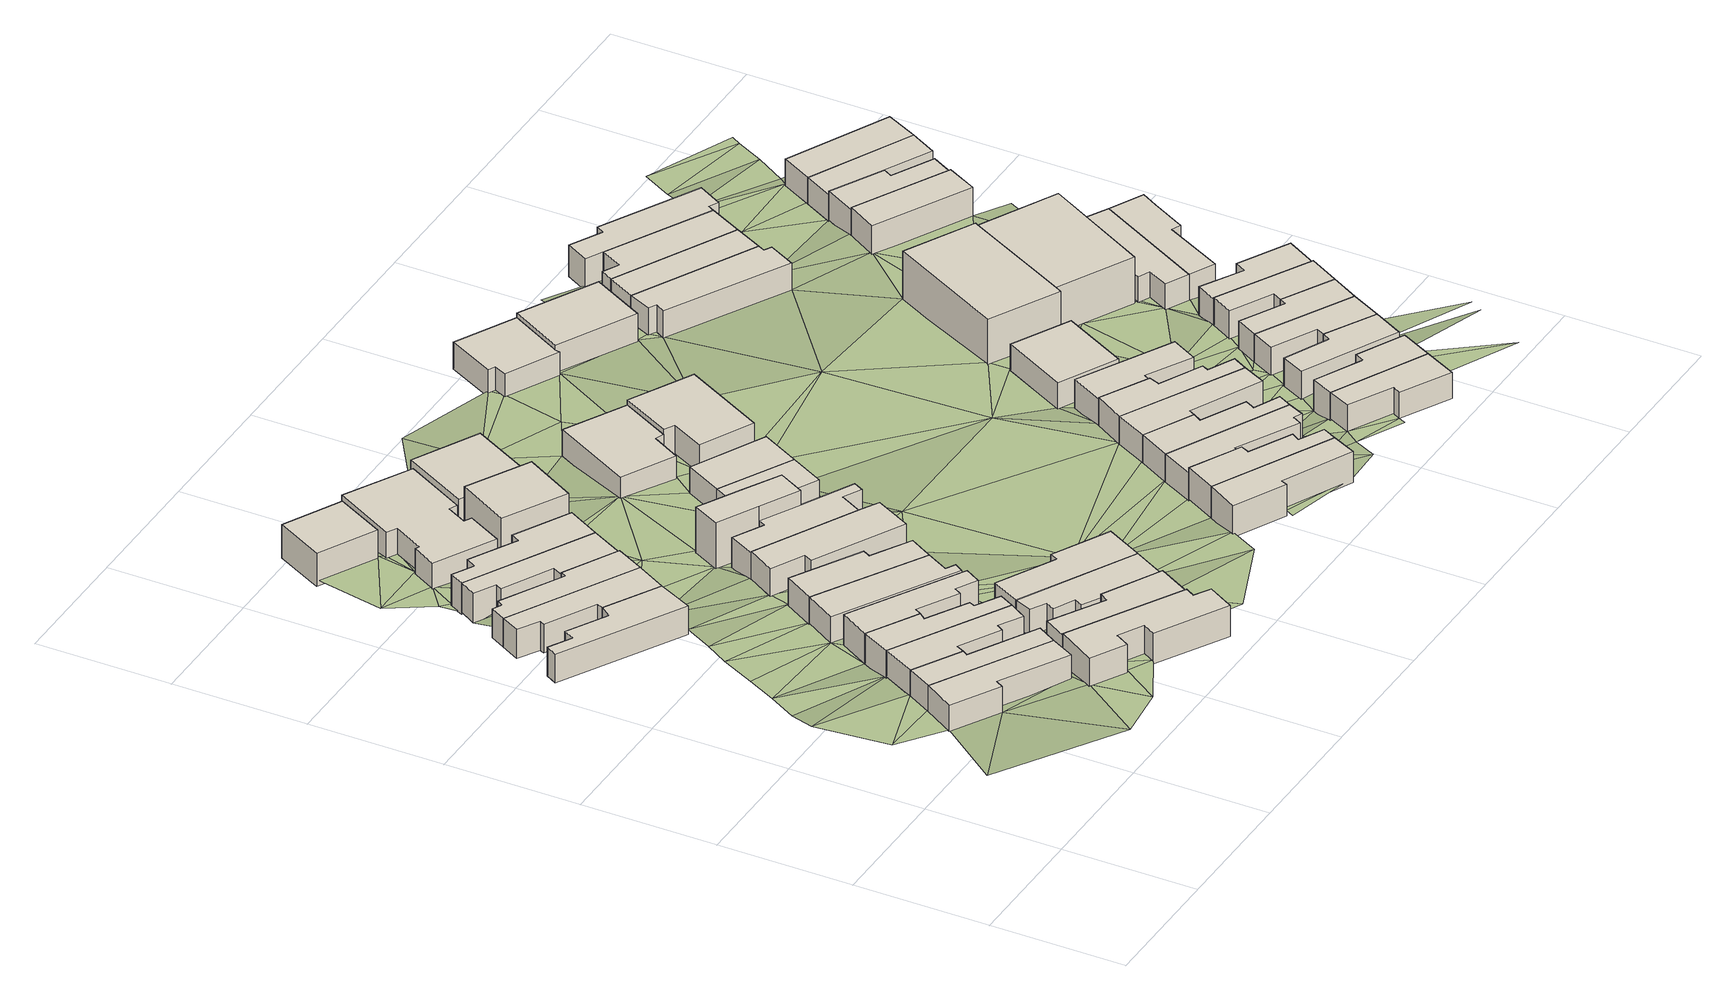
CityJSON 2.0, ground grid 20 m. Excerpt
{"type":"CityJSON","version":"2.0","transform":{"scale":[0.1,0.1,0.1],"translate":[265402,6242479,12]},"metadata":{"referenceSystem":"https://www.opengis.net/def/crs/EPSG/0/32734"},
"CityObjects":{
"building1":{"type":"Building","attributes":{"address":"75A Cecil Road Salt River Cape Town","building":"house","building:levels":"1","footprint":{"type":"Polygon"},"plus_code":"CPX4XPX8+X6R","ground_height":15.73,"building_height":4.1,"roof_height":19.83},"geometry":[{"type":"Solid","lod":"1","boundaries":[[[[0,1,2,3]],[[1,4,5,2]],[[4,6,7,5]],[[6,8,9,7]],[[8,10,11,9]],[[10,0,3,11]],[[3,2,5,7,9,11]],[[10,8,6,4,1,0]]]]}]},
"building2":{"type":"Building","attributes":{"address":"75 Cecil Road Salt River Cape Town","building":"house","building:levels":"1","footprint":{"type":"Polygon"},"plus_code":"CPX9XPX4+XHV","ground_height":15.73,"building_height":4.1,"roof_height":19.83},"geometry":[{"type":"Solid","lod":"1","boundaries":[[[[12,0,3,13]],[[0,10,11,3]],[[10,14,15,11]],[[14,16,17,15]],[[16,18,19,17]],[[18,12,13,19]],[[13,3,11,15,17,19]],[[18,16,14,10,0,12]]]]}]},
"building3":{"type":"Building","attributes":{"address":"54 Cecil Road Salt River Cape Town","building":"house","building:levels":"1","footprint":{"type":"Polygon"},"plus_code":"CMXPXPXJ+XHR","ground_height":14.58,"building_height":4.1,"roof_height":18.68},"geometry":[{"type":"Solid","lod":"1","boundaries":[[[[20,21,22,23]],[[21,24,25,22]],[[24,26,27,25]],[[26,28,29,27]],[[28,30,31,29]],[[30,32,33,31]],[[32,34,35,33]],[[34,20,23,35]],[[23,22,25,27,29,31,33,35]],[[34,32,30,28,26,24,21,20]]]]}]},
"building4":{"type":"Building","attributes":{"address":"73 Cecil Road Salt River Cape Town","building":"house","building:levels":"1","footprint":{"type":"Polygon"},"plus_code":"CPX9XQXG+X4V","ground_height":15.73,"building_height":4.1,"roof_height":19.83},"geometry":[{"type":"Solid","lod":"1","boundaries":[[[[12,18,19,13]],[[18,36,37,19]],[[36,38,39,37]],[[38,40,41,39]],[[40,42,43,41]],[[42,44,45,43]],[[44,46,47,45]],[[46,12,13,47]],[[13,19,37,39,41,43,45,47]],[[46,44,42,40,38,36,18,12]]]]}]},
"building5":{"type":"Building","attributes":{"address":"Cecil Road Salt River Cape Town","building":"house","building:levels":"1","footprint":{"type":"Polygon"},"plus_code":"CMXRX5XH+XVX","ground_height":14.58,"building_height":4.1,"roof_height":18.68},"geometry":[{"type":"Solid","lod":"1","boundaries":[[[[48,49,50,51]],[[49,52,53,50]],[[52,54,55,53]],[[54,56,57,55]],[[56,58,59,57]],[[58,24,25,59]],[[24,21,22,25]],[[21,48,51,22]],[[51,50,53,55,57,59,25,22]],[[21,24,58,56,54,52,49,48]]]]}]},
"building6":{"type":"Building","attributes":{"address":"71 Cecil Road Salt River Cape Town","building":"house","building:levels":"1","footprint":{"type":"Polygon"},"plus_code":"CPXGXGXC+XMW","ground_height":15.73,"building_height":4.1,"roof_height":19.83},"geometry":[{"type":"Solid","lod":"1","boundaries":[[[[60,61,45,47]],[[61,62,63,45]],[[62,64,65,63]],[[64,66,67,65]],[[66,68,69,67]],[[68,70,71,69]],[[70,72,73,71]],[[72,60,47,73]],[[47,45,63,65,67,69,71,73]],[[72,70,68,66,64,62,61,60]]]]}]},
"building7":{"type":"Building","attributes":{"address":"Cecil Road Salt River Cape Town","building":"house","building:levels":"1","footprint":{"type":"Polygon"},"plus_code":"CMXXXQXP+XWX","ground_height":14.58,"building_height":4.1,"roof_height":18.68},"geometry":[{"type":"Solid","lod":"1","boundaries":[[[[48,74,75,51]],[[74,76,77,78,75]],[[76,79,80,81,78,77]],[[79,82,83,81,80]],[[82,84,85,83]],[[84,86,87,85]],[[86,49,50,87]],[[49,48,51,50]],[[51,75,78,81,83,85,87,50]],[[49,86,84,82,79,76,74,48]]]]}]},
"building8":{"type":"Building","attributes":{"address":"88 Fenton Road Salt River Cape Town","building":"house","building:levels":"1","footprint":{"type":"Polygon"},"plus_code":"CQX6X9XX+X8R","ground_height":16.37,"building_height":4.1,"roof_height":20.47},"geometry":[{"type":"Solid","lod":"1","boundaries":[[[[88,89,90,91,92,93]],[[89,94,95,91,90]],[[94,96,97,95]],[[96,98,99,97]],[[98,100,101,99]],[[100,102,103,101]],[[102,104,105,103]],[[104,106,107,105]],[[106,108,109,107]],[[108,88,93,92,109]],[[92,91,95,97,99,101,103,105,107,109]],[[108,106,104,102,100,98,96,94,89,88]]]]}]},
"building9":{"type":"Building","attributes":{"address":"69 Cecil Road Salt River Cape Town","building":"house","building:levels":"1","footprint":{"type":"Polygon"},"plus_code":"CPXJXCXV+XQV","ground_height":15.73,"building_height":4.1,"roof_height":19.83},"geometry":[{"type":"Solid","lod":"1","boundaries":[[[[72,70,71,73]],[[70,110,111,71]],[[110,112,113,111]],[[112,114,115,113]],[[114,116,117,115]],[[116,118,119,117]],[[118,120,121,119]],[[120,72,73,121]],[[73,71,111,113,115,117,119,121]],[[120,118,116,114,112,110,70,72]]]]}]},
"building10":{"type":"Building","attributes":{"address":"48 Cecil Road Salt River Cape Town","building":"house","building:levels":"1","footprint":{"type":"Polygon"},"plus_code":"CPX3X4XH+XHV","ground_height":14.25,"building_height":4.1,"roof_height":18.35},"geometry":[{"type":"Solid","lod":"1","boundaries":[[[[122,123,124,125]],[[123,126,127,124]],[[126,128,129,127]],[[128,130,131,129]],[[130,132,133,131]],[[132,134,135,133]],[[134,136,77,135]],[[136,122,125,77]],[[125,124,127,129,131,133,135,77]],[[136,134,132,130,128,126,123,122]]]]}]},
"building11":{"type":"Building","attributes":{"address":"67 Cecil Road Salt River Cape Town","building":"house","building:levels":"1","footprint":{"type":"Polygon"},"plus_code":"CPXQXXXC+XJW","ground_height":15.03,"building_height":4.1,"roof_height":19.13},"geometry":[{"type":"Solid","lod":"1","boundaries":[[[[137,138,139,140]],[[138,141,142,139]],[[141,143,144,142]],[[143,145,146,144]],[[145,147,148,146]],[[147,137,140,148]],[[140,139,142,144,146,148]],[[147,145,143,141,138,137]]]]}]},
"building12":{"type":"Building","attributes":{"address":"86 Fenton Road Salt River Cape Town","building":"house","building:levels":"1","footprint":{"type":"Polygon"},"plus_code":"CQX8X3XQ+X7R","ground_height":16.14,"building_height":4.1,"roof_height":20.24},"geometry":[{"type":"Solid","lod":"1","boundaries":[[[[149,150,93,90]],[[150,151,152,153,93]],[[151,154,155,156,153,152]],[[154,157,158,156,155]],[[157,159,160,158]],[[159,149,90,160]],[[90,93,153,156,158,160]],[[159,157,154,151,150,149]]]]}]},
"building13":{"type":"Building","attributes":{"address":"46 Cecil Road Salt River Cape Town","building":"house","building:levels":"1","footprint":{"type":"Polygon"},"plus_code":"CPX6XCX8+XCR","ground_height":14.25,"building_height":4.1,"roof_height":18.35},"geometry":[{"type":"Solid","lod":"1","boundaries":[[[[161,162,163,124]],[[162,164,165,163]],[[164,166,167,165]],[[166,168,169,167]],[[168,170,171,169]],[[170,172,173,171]],[[172,174,127,173]],[[174,161,124,127]],[[124,163,165,167,169,171,173,127]],[[174,172,170,168,166,164,162,161]]]]}]},
"building14":{"type":"Building","attributes":{"address":"Pope Street Salt River Cape Town","building":"house","building:levels":"1","footprint":{"type":"Polygon"},"plus_code":"CMXRX6XP+X6W","ground_height":13.79,"building_height":4.1,"roof_height":17.89},"geometry":[{"type":"Solid","lod":"1","boundaries":[[[[175,176,177,178]],[[176,179,180,177]],[[179,181,182,180]],[[181,175,178,182]],[[178,177,180,182]],[[181,179,176,175]]]]}]},
"building15":{"type":"Building","attributes":{"address":"65 Cecil Road Salt River Cape Town","building":"house","building:levels":"1","footprint":{"type":"Polygon"},"plus_code":"CPXVX5XQ+XFR","ground_height":15.03,"building_height":4.1,"roof_height":19.13},"geometry":[{"type":"Solid","lod":"1","boundaries":[[[[183,184,148,140]],[[184,185,186,148]],[[185,187,188,186]],[[187,189,190,188]],[[189,191,192,190]],[[191,183,140,192]],[[140,148,186,188,190,192]],[[191,189,187,185,184,183]]]]}]},
"building16":{"type":"Building","attributes":{"address":"84 Fenton Road Salt River Cape Town","building":"house","building:levels":"1","footprint":{"type":"Polygon"},"plus_code":"CQXFX8XJ+XQX","ground_height":15.46,"building_height":4.1,"roof_height":19.56},"geometry":[{"type":"Solid","lod":"1","boundaries":[[[[151,193,194,152]],[[193,195,196,194]],[[195,197,198,196]],[[197,199,200,198]],[[199,201,202,200]],[[201,203,204,202]],[[203,205,206,204]],[[205,154,155,206]],[[154,151,152,155]],[[152,194,196,198,200,202,204,206,155]],[[154,205,203,201,199,197,195,193,151]]]]}]},
"building17":{"type":"Building","attributes":{"address":"28 Pope Street Salt River Cape Town","building":"house","building:levels":"1","footprint":{"type":"Polygon"},"plus_code":"CPX6XXX3+X8X","ground_height":13.4,"building_height":4.1,"roof_height":17.5},"geometry":[{"type":"Solid","lod":"1","boundaries":[[[[207,208,209,210]],[[208,211,212,209]],[[211,213,214,212]],[[213,215,216,214]],[[215,217,218,216]],[[217,219,220,218]],[[219,221,222,220]],[[221,223,224,222]],[[223,225,226,224]],[[225,227,228,226]],[[227,229,230,228]],[[229,207,210,230]],[[210,209,212,214,216,218,220,222,224,226,228,230]],[[229,227,225,223,221,219,217,215,213,211,208,207]]]]}]},
"building18":{"type":"Building","attributes":{"address":"82 Fenton Road Salt River Cape Town","building":"house","building:levels":"1","footprint":{"type":"Polygon"},"plus_code":"CQXGXQXH+X2R","ground_height":15.46,"building_height":4.1,"roof_height":19.56},"geometry":[{"type":"Solid","lod":"1","boundaries":[[[[193,231,232,194]],[[231,233,234,232]],[[233,235,236,234]],[[235,237,238,236]],[[237,195,196,238]],[[195,193,194,196]],[[194,232,234,236,238,196]],[[195,237,235,233,231,193]]]]}]},
"building19":{"type":"Building","attributes":{"address":"63 Cecil Road Salt River Cape Town","building":"house","building:levels":"1","footprint":{"type":"Polygon"},"plus_code":"CQX5X6XG+X5R","ground_height":15.03,"building_height":4.1,"roof_height":19.13},"geometry":[{"type":"Solid","lod":"1","boundaries":[[[[239,240,241,242,243]],[[240,244,245,241]],[[244,246,247,245]],[[246,248,249,247]],[[248,250,251,249]],[[250,252,253,254,251]],[[252,239,243,242,254,253]],[[242,241,245,247,249,251,254]],[[252,250,248,246,244,240,239]]]]}]},
"building20":{"type":"Building","attributes":{"address":"44 Cecil Road Salt River Cape Town","building":"house","building:levels":"2","footprint":{"type":"Polygon"},"plus_code":"CPXJX3X6+X4R","ground_height":13.4,"building_height":6.9,"roof_height":20.3},"geometry":[{"type":"Solid","lod":"1","boundaries":[[[[255,256,257,258]],[[256,259,260,257]],[[259,261,262,260]],[[261,255,258,262]],[[258,257,260,262]],[[261,259,256,255]]]]}]},
"building21":{"type":"Building","attributes":{"address":"59 Cecil Road Salt River Cape Town","building":"house","building:levels":"2","footprint":{"type":"Polygon"},"plus_code":"CQX5X6XX+XMV","ground_height":14.25,"building_height":6.9,"roof_height":21.15},"geometry":[{"type":"Solid","lod":"1","boundaries":[[[[263,264,265,266,267,268]],[[264,269,270,271,266,265]],[[269,272,273,274,271,270]],[[272,275,276,274,273]],[[275,277,278,276]],[[277,263,268,267,278]],[[267,266,271,274,276,278]],[[277,275,272,269,264,263]]]]}]},
"building22":{"type":"Building","attributes":{"address":"61 Cecil Road Salt River Cape Town","building":"house","building:levels":"1","footprint":{"type":"Polygon"},"plus_code":"CQX7XXX9+X8R","ground_height":14.75,"building_height":4.1,"roof_height":18.85},"geometry":[{"type":"Solid","lod":"1","boundaries":[[[[279,280,253,243]],[[280,281,282,253]],[[281,283,284,282]],[[283,285,286,284]],[[285,287,288,286]],[[287,289,290,288]],[[289,291,292,290]],[[291,293,294,292]],[[293,279,243,294]],[[243,253,282,284,286,288,290,292,294]],[[293,291,289,287,285,283,281,280,279]]]]}]},
"building23":{"type":"Building","attributes":{"address":"30 Pope Street Salt River Cape Town","building":"house","building:levels":"1","footprint":{"type":"Polygon"},"plus_code":"CPXVXQX5+X2V","ground_height":13.4,"building_height":4.1,"roof_height":17.5},"geometry":[{"type":"Solid","lod":"1","boundaries":[[[[295,296,297,298]],[[296,299,300,297]],[[299,301,302,300]],[[301,295,298,302]],[[298,297,300,302]],[[301,299,296,295]]]]}]},
"building24":{"type":"Building","attributes":{"address":"57 Cecil Road Salt River Cape Town","building":"house","building:levels":"1","footprint":{"type":"Polygon"},"plus_code":"CQXHXFX5+XMR","ground_height":13.93,"building_height":4.1,"roof_height":18.03},"geometry":[{"type":"Solid","lod":"1","boundaries":[[[[303,263,304,305]],[[263,277,306,304]],[[277,307,308,306]],[[307,309,310,308]],[[309,303,305,310]],[[305,304,306,308,310]],[[309,307,277,263,303]]]]}]},
"building25":{"type":"Building","attributes":{"address":"55 Cecil Road Salt River Cape Town","building":"house","building:levels":"1","footprint":{"type":"Polygon"},"plus_code":"CQXRX7X4+XGX","ground_height":13.93,"building_height":4.1,"roof_height":18.03},"geometry":[{"type":"Solid","lod":"1","boundaries":[[[[303,309,310,305]],[[309,311,312,310]],[[311,313,314,312]],[[313,303,305,314]],[[305,310,312,314]],[[313,311,309,303]]]]}]},
"building26":{"type":"Building","attributes":{"address":"36 Pope Street Salt River Cape Town","building":"house","building:levels":"1","footprint":{"type":"Polygon"},"plus_code":"CQXJXMXQ+X7X","ground_height":13.09,"building_height":4.1,"roof_height":17.19},"geometry":[{"type":"Solid","lod":"1","boundaries":[[[[315,316,317,318]],[[316,319,320,317]],[[319,321,322,320]],[[321,323,324,322]],[[323,325,326,324]],[[325,315,318,326]],[[318,317,320,322,324,326]],[[325,323,321,319,316,315]]]]}]},
"building27":{"type":"Building","attributes":{"address":"79 Fenton Road Salt River Cape Town","building":"house","building:levels":"1","footprint":{"type":"Polygon"},"plus_code":"CVX3X3X8+XQX","ground_height":15.99,"building_height":4.1,"roof_height":20.09},"geometry":[{"type":"Solid","lod":"1","boundaries":[[[[327,328,329,330]],[[328,331,332,329]],[[331,333,334,332]],[[333,335,336,334]],[[335,337,338,336]],[[337,327,330,338]],[[330,329,332,334,336,338]],[[337,335,333,331,328,327]]]]}]},
"building28":{"type":"Building","attributes":{"address":"38 Pope Street Salt River Cape Town","building":"house","building:levels":"1","footprint":{"type":"Polygon"},"plus_code":"CRX3XJXQ+X9V","ground_height":13.93,"building_height":4.1,"roof_height":18.03},"geometry":[{"type":"Solid","lod":"1","boundaries":[[[[316,315,318,339,340,317]],[[315,341,342,339,318]],[[341,343,344,342]],[[343,345,346,344]],[[345,347,348,346]],[[347,316,317,340,348]],[[340,339,342,344,346,348]],[[347,345,343,341,315,316]]]]}]},
"building29":{"type":"Building","attributes":{"address":"77 Fenton Road Salt River Cape Town","building":"house","building:levels":"1","footprint":{"type":"Polygon"},"plus_code":"CVX5XCX9+XHW","ground_height":15.99,"building_height":4.1,"roof_height":20.09},"geometry":[{"type":"Solid","lod":"1","boundaries":[[[[337,335,336,338]],[[335,349,350,336]],[[349,351,352,350]],[[351,353,354,352]],[[353,355,356,354]],[[355,357,358,359,356]],[[357,360,361,362,359,358]],[[360,337,338,362,361]],[[338,336,350,352,354,356,359,362]],[[360,357,355,353,351,349,335,337]]]]}]},
"building30":{"type":"Building","attributes":{"address":"75 Fenton Road Salt River Cape Town","building":"house","building:levels":"1","footprint":{"type":"Polygon"},"plus_code":"CVX8X4X2+X4X","ground_height":15.23,"building_height":4.1,"roof_height":19.33},"geometry":[{"type":"Solid","lod":"1","boundaries":[[[[363,364,361,365]],[[364,366,358,361]],[[366,367,368,358]],[[367,369,370,368]],[[369,371,372,370]],[[371,373,374,372]],[[373,375,376,374]],[[375,363,365,376]],[[365,361,358,368,370,372,374,376]],[[375,373,371,369,367,366,364,363]]]]}]},
"building31":{"type":"Building","attributes":{"address":"73 Fenton Road Salt River Cape Town","building":"house","building:levels":"1","footprint":{"type":"Polygon"},"plus_code":"CVXCX5XG+XMX","ground_height":15.23,"building_height":4.1,"roof_height":19.33},"geometry":[{"type":"Solid","lod":"1","boundaries":[[[[363,375,376,365]],[[375,377,378,376]],[[377,379,380,378]],[[379,381,382,380]],[[381,383,384,382]],[[383,385,386,384]],[[385,387,388,386]],[[387,363,365,388]],[[365,376,378,380,382,384,386,388]],[[387,385,383,381,379,377,375,363]]]]}]},
"building32":{"type":"Building","attributes":{"address":"7 Pope Street Salt River Cape Town","building":"house","building:levels":"1","footprint":{"type":"Polygon"},"plus_code":"CRX8X8XG+XPR","ground_height":12.32,"building_height":4.1,"roof_height":16.42},"geometry":[{"type":"Solid","lod":"1","boundaries":[[[[389,390,391,392]],[[390,393,394,391]],[[393,395,396,394]],[[395,397,398,396]],[[397,399,400,398]],[[399,401,402,400]],[[401,389,392,402]],[[392,391,394,396,398,400,402]],[[401,399,397,395,393,390,389]]]]}]},
"building33":{"type":"Building","attributes":{"address":"71 Fenton Road Salt River Cape Town","building":"house","building:levels":"1","footprint":{"type":"Polygon"},"plus_code":"CVXHX3X6+X7R","ground_height":15.23,"building_height":4.1,"roof_height":19.33},"geometry":[{"type":"Solid","lod":"1","boundaries":[[[[387,385,386,388]],[[385,403,404,386]],[[403,405,406,404]],[[405,407,408,406]],[[407,409,410,408]],[[409,387,388,410]],[[388,386,404,406,408,410]],[[409,407,405,403,385,387]]]]}]},
"building34":{"type":"Building","attributes":{"address":"69 Fenton Road Salt River Cape Town","building":"house","building:levels":"1","footprint":{"type":"Polygon"},"plus_code":"CVXMXHX4+X2X","ground_height":15.23,"building_height":4.1,"roof_height":19.33},"geometry":[{"type":"Solid","lod":"1","boundaries":[[[[409,407,408,410]],[[407,411,412,408]],[[411,413,414,412]],[[413,415,416,414]],[[415,417,418,416]],[[417,419,420,421,418]],[[419,422,423,424,421,420]],[[422,409,410,424,423]],[[410,408,412,414,416,418,421,424]],[[422,419,417,415,413,411,407,409]]]]}]},
"building35":{"type":"Building","attributes":{"address":"67 Fenton Road Salt River Cape Town","building":"house","building:levels":"1","footprint":{"type":"Polygon"},"plus_code":"CVXQXVX6+X4W","ground_height":14.95,"building_height":4.1,"roof_height":19.05},"geometry":[{"type":"Solid","lod":"1","boundaries":[[[[425,426,420,423]],[[426,427,428,420]],[[427,429,430,428]],[[429,431,432,430]],[[431,433,434,432]],[[433,425,423,434]],[[423,420,428,430,432,434]],[[433,431,429,427,426,425]]]]}]},
"building36":{"type":"Building","attributes":{"address":"Pope Street Salt River Cape Town","building":"house","building:levels":"1","footprint":{"type":"Polygon"},"plus_code":"CRXRX5XM+XPR","ground_height":12.99,"building_height":4.1,"roof_height":17.09},"geometry":[{"type":"Solid","lod":"1","boundaries":[[[[390,389,392,435,436,391]],[[389,437,438,435,392]],[[437,439,440,438]],[[439,390,391,436,440]],[[436,435,438,440]],[[439,437,389,390]]]]}]},
"building37":{"type":"Building","attributes":{"address":"74 Goldsmith Road Salt River Cape Town","building":"house","building:levels":"1","footprint":{"type":"Polygon"},"plus_code":"C2X9XQX9+XMW","ground_height":15.69,"building_height":4.1,"roof_height":19.79},"geometry":[{"type":"Solid","lod":"1","boundaries":[[[[441,442,443,444]],[[442,445,446,443]],[[445,447,448,446]],[[447,449,450,448]],[[449,451,452,450]],[[451,441,444,452]],[[444,443,446,448,450,452]],[[451,449,447,445,442,441]]]]}]},
"building38":{"type":"Building","attributes":{"address":"65 Fenton Road Salt River Cape Town","building":"house","building:levels":"1","footprint":{"type":"Polygon"},"plus_code":"CVXRX4XF+XFV","ground_height":14.27,"building_height":4.1,"roof_height":18.37},"geometry":[{"type":"Solid","lod":"1","boundaries":[[[[453,454,455,456]],[[454,457,458,455]],[[457,459,460,458]],[[459,453,456,460]],[[456,455,458,460]],[[459,457,454,453]]]]}]},
"building39":{"type":"Building","attributes":{"address":"72 Goldsmith Road Salt River Cape Town","building":"house","building:levels":"1","footprint":{"type":"Polygon"},"plus_code":"C2XGX9XH+XWW","ground_height":15.69,"building_height":4.1,"roof_height":19.79},"geometry":[{"type":"Solid","lod":"1","boundaries":[[[[461,462,463,443]],[[462,464,465,463]],[[464,466,467,465]],[[466,468,469,467]],[[468,470,446,469]],[[470,461,443,446]],[[443,463,465,467,469,446]],[[470,468,466,464,462,461]]]]}]},
"building40":{"type":"Building","attributes":{"address":"70 Goldsmith Road Salt River Cape Town","building":"house","building:levels":"1","footprint":{"type":"Polygon"},"plus_code":"C2XMXVX6+XJR","ground_height":14.95,"building_height":4.1,"roof_height":19.05},"geometry":[{"type":"Solid","lod":"1","boundaries":[[[[471,472,473,474]],[[472,475,476,473]],[[475,477,478,476]],[[477,479,480,478]],[[479,481,482,480]],[[481,471,474,482]],[[474,473,476,478,480,482]],[[481,479,477,475,472,471]]]]}]},
"building41":{"type":"Building","attributes":{"address":"62 Fenton Road Salt River Cape Town","building":"house","building:levels":"1","footprint":{"type":"Polygon"},"plus_code":"CVXHX9XX+X5W","ground_height":12.99,"building_height":4.1,"roof_height":17.09},"geometry":[{"type":"Solid","lod":"1","boundaries":[[[[483,484,485,486]],[[484,487,488,485]],[[487,489,490,488]],[[489,491,492,490]],[[491,493,494,492]],[[493,495,496,494]],[[495,497,498,496]],[[497,483,486,498]],[[486,485,488,490,492,494,496,498]],[[497,495,493,491,489,487,484,483]]]]}]},
"building42":{"type":"Building","attributes":{"address":"68 Goldsmith Road Salt River Cape Town","building":"house","building:levels":"1","footprint":{"type":"Polygon"},"plus_code":"C2XQXVX3+XHW","ground_height":14.95,"building_height":4.1,"roof_height":19.05},"geometry":[{"type":"Solid","lod":"1","boundaries":[[[[471,499,500,474]],[[499,501,502,500]],[[501,503,504,502]],[[503,505,506,504]],[[505,472,473,506]],[[472,471,474,473]],[[474,500,502,504,506,473]],[[472,505,503,501,499,471]]]]}]},
"building43":{"type":"Building","attributes":{"address":"Fenton Mews 46 Fenton Road Salt River Cape Town","building":"apartments","building:levels":"2","building:flats":"4","footprint":{"type":"Polygon"},"plus_code":"C2X5XRX8+XXX","ground_height":14.27,"building_height":6.9,"roof_height":21.17},"geometry":[{"type":"Solid","lod":"1","boundaries":[[[[507,508,509,510]],[[508,511,512,509]],[[511,513,514,512]],[[513,515,516,514]],[[515,517,518,516]],[[517,507,510,518]],[[510,509,512,514,516,518]],[[517,515,513,511,508,507]]]]}]},
"building44":{"type":"Building","attributes":{"address":"60 Fenton Road Salt River Cape Town","building":"house","building:levels":"1","footprint":{"type":"Polygon"},"plus_code":"CVXMX4X5+X8X","ground_height":12.99,"building_height":4.1,"roof_height":17.09},"geometry":[{"type":"Solid","lod":"1","boundaries":[[[[483,497,498,486]],[[497,519,520,498]],[[519,521,522,520]],[[521,483,486,522]],[[486,498,520,522]],[[521,519,497,483]]]]}]},
"building45":{"type":"Building","attributes":{"address":"66 Goldsmith Road Salt River Cape Town","building":"house","building:levels":"1","footprint":{"type":"Polygon"},"plus_code":"C2XWXMXW+XMX","ground_height":14.95,"building_height":4.1,"roof_height":19.05},"geometry":[{"type":"Solid","lod":"1","boundaries":[[[[499,523,524,500]],[[523,525,526,524]],[[525,527,528,526]],[[527,529,530,528]],[[529,501,502,530]],[[501,499,500,502]],[[500,524,526,528,530,502]],[[501,529,527,525,523,499]]]]}]},
"building46":{"type":"Building","attributes":{"address":"58 Fenton Road Salt River Cape Town","building":"house","building:levels":"1","footprint":{"type":"Polygon"},"plus_code":"CVXQXGX4+XPV","ground_height":12.99,"building_height":4.1,"roof_height":17.09},"geometry":[{"type":"Solid","lod":"1","boundaries":[[[[519,531,532,520]],[[531,533,534,532]],[[533,535,536,534]],[[535,537,538,536]],[[537,521,522,538]],[[521,519,520,522]],[[520,532,534,536,538,522]],[[521,537,535,533,531,519]]]]}]},
"building47":{"type":"Building","attributes":{"address":"64 Goldsmith Road Salt River Cape Town","building":"house","building:levels":"1","footprint":{"type":"Polygon"},"plus_code":"C3X2XHX7+X3V","ground_height":14.95,"building_height":4.1,"roof_height":19.05},"geometry":[{"type":"Solid","lod":"1","boundaries":[[[[523,539,540,524]],[[539,541,542,543,540]],[[541,544,545,546,543,542]],[[544,547,548,546,545]],[[547,525,526,548]],[[525,523,524,526]],[[524,540,543,546,548,526]],[[525,547,544,541,539,523]]]]}]},
"building48":{"type":"Building","attributes":{"address":"56 Fenton Road Salt River Cape Town","building":"house","building:levels":"1","footprint":{"type":"Polygon"},"plus_code":"CVXXXWXC+X9V","ground_height":12.95,"building_height":4.1,"roof_height":17.05},"geometry":[{"type":"Solid","lod":"1","boundaries":[[[[549,550,551,532]],[[550,552,553,551]],[[552,554,555,553]],[[554,556,557,555]],[[556,558,559,557]],[[558,560,561,559]],[[560,562,563,561]],[[562,564,534,563]],[[564,549,532,534]],[[532,551,553,555,557,559,561,563,534]],[[564,562,560,558,556,554,552,550,549]]]]}]},
"building49":{"type":"Building","attributes":{"address":"48 Fenton Road Salt River Cape Town","building":"yes","building:levels":"2","footprint":{"type":"Polygon"},"plus_code":"C2XPXQXV+XFR","ground_height":14.27,"building_height":6.9,"roof_height":21.17},"geometry":[{"type":"Solid","lod":"1","boundaries":[[[[508,507,510,509]],[[507,565,566,510]],[[565,567,568,566]],[[567,508,509,568]],[[509,510,566,568]],[[567,565,507,508]]]]}]},
"building50":{"type":"Building","attributes":{"address":"62 Goldsmith Road Salt River Cape Town","building":"house","building:levels":"1","footprint":{"type":"Polygon"},"plus_code":"C3X5XQXW+XXV","ground_height":14.59,"building_height":4.1,"roof_height":18.69},"geometry":[{"type":"Solid","lod":"1","boundaries":[[[[569,570,571,572]],[[570,573,574,571]],[[573,575,576,574]],[[575,577,578,576]],[[577,579,542,578]],[[579,569,572,542]],[[572,571,574,576,578,542]],[[579,577,575,573,570,569]]]]}]},
"building51":{"type":"Building","attributes":{"address":"50 Fenton Road Salt River Cape Town","building":"house","building:levels":"1","footprint":{"type":"Polygon"},"plus_code":"C3X4XJXF+X4X","ground_height":13.88,"building_height":4.1,"roof_height":17.98},"geometry":[{"type":"Solid","lod":"1","boundaries":[[[[580,581,582,583]],[[581,584,585,582]],[[584,586,587,585]],[[586,588,589,587]],[[588,590,591,589]],[[590,580,583,591]],[[583,582,585,587,589,591]],[[590,588,586,584,581,580]]]]}]},
"building52":{"type":"Building","attributes":{"address":"52 Fenton Road Salt River Cape Town","building":"house","building:levels":"1","footprint":{"type":"Polygon"},"plus_code":"C3XCX2X2+X5V","ground_height":13.88,"building_height":4.1,"roof_height":17.98},"geometry":[{"type":"Solid","lod":"1","boundaries":[[[[592,580,583,593]],[[580,590,591,583]],[[590,594,595,591]],[[594,596,597,595]],[[596,598,599,597]],[[598,600,601,599]],[[600,592,593,601]],[[593,583,591,595,597,599,601]],[[600,598,596,594,590,580,592]]]]}]},
"building53":{"type":"Building","attributes":{"address":"61 Fenton Road Salt River Cape Town","building":"house","building:levels":"1","footprint":{"type":"Polygon"},"plus_code":"C2XXX6XQ+XQX","ground_height":13.69,"building_height":4.1,"roof_height":17.79},"geometry":[{"type":"Solid","lod":"1","boundaries":[[[[602,603,604,605,606]],[[603,607,608,604]],[[607,609,610,611,608]],[[609,602,606,605,611,610]],[[605,604,608,611]],[[609,607,603,602]]]]}]},
"building54":{"type":"Building","attributes":{"address":"59 Fenton Road Salt River Cape Town","building":"house","building:levels":"1","footprint":{"type":"Polygon"},"plus_code":"C3X4X5X3+X9R","ground_height":13.29,"building_height":4.1,"roof_height":17.39},"geometry":[{"type":"Solid","lod":"1","boundaries":[[[[612,613,610,606]],[[613,614,615,610]],[[614,616,617,615]],[[616,618,619,620,617]],[[618,621,622,623,620,619]],[[621,612,606,623,622]],[[606,610,615,617,620,623]],[[621,618,616,614,613,612]]]]}]},
"building55":{"type":"Building","attributes":{"address":"57 Fenton Road Salt River Cape Town","building":"house","building:levels":"1","footprint":{"type":"Polygon"},"plus_code":"C3X6XPX9+XCV","ground_height":12.71,"building_height":4.1,"roof_height":16.81},"geometry":[{"type":"Solid","lod":"1","boundaries":[[[[624,625,619,622]],[[625,626,627,619]],[[626,628,629,627]],[[628,630,631,629]],[[630,632,633,631]],[[632,624,622,633]],[[622,619,627,629,631,633]],[[632,630,628,626,625,624]]]]}]},
"building56":{"type":"Building","attributes":{"address":"55 Fenton Road Salt River Cape Town","building":"house","building:levels":"1","footprint":{"type":"Polygon"},"plus_code":"C3X9X5X4+XCV","ground_height":12.71,"building_height":4.1,"roof_height":16.81},"geometry":[{"type":"Solid","lod":"1","boundaries":[[[[632,630,631,633]],[[630,634,635,631]],[[634,636,637,635]],[[636,632,633,637]],[[633,631,635,637]],[[636,634,630,632]]]]}]},
"terrain1":{"type":"TINRelief","geometry":[{"type":"CompositeSurface","lod":"1","boundaries":[[[638,4,639]],[[640,639,641]],[[638,642,4]],[[640,643,644]],[[640,641,643]],[[645,644,46]],[[645,46,646]],[[644,643,46]],[[4,642,647]],[[6,4,648]],[[649,646,138]],[[72,646,46]],[[647,642,650]],[[647,648,4]],[[651,649,138]],[[646,72,138]],[[652,653,654]],[[653,652,655]],[[656,647,650]],[[16,38,18]],[[18,38,36]],[[647,89,648]],[[651,137,657]],[[658,659,128]],[[656,650,660]],[[89,10,648]],[[14,38,16]],[[138,72,120]],[[661,128,659]],[[137,651,138]],[[658,662,659]],[[10,89,14]],[[663,664,126]],[[656,660,665]],[[657,666,667]],[[668,664,669]],[[670,14,89]],[[42,40,38]],[[42,38,14]],[[664,663,669]],[[671,659,662]],[[665,660,672]],[[657,137,666]],[[671,673,659]],[[14,670,42]],[[674,675,676]],[[663,677,678]],[[679,668,669]],[[663,678,669]],[[680,681,668]],[[682,21,667]],[[683,684,674]],[[685,42,670]],[[138,120,686]],[[683,674,676]],[[685,670,687]],[[44,42,685]],[[679,680,668]],[[666,682,667]],[[670,688,687]],[[676,689,690]],[[685,691,44]],[[670,692,688]],[[687,693,685]],[[694,669,678]],[[676,690,683]],[[691,690,44]],[[688,695,687]],[[21,682,696]],[[21,697,48]],[[690,698,683]],[[686,120,699]],[[690,691,700]],[[698,701,683]],[[679,702,703]],[[166,694,678]],[[692,154,688]],[[704,680,679]],[[682,666,705]],[[679,703,704]],[[690,700,698]],[[696,697,21]],[[74,48,706]],[[164,694,166]],[[682,705,707]],[[698,700,699]],[[708,705,666]],[[694,164,259]],[[704,175,680]],[[48,697,706]],[[709,710,711]],[[706,712,74]],[[259,713,694]],[[714,259,164]],[[233,699,700]],[[704,208,175]],[[711,715,709]],[[697,696,293]],[[716,147,717]],[[233,686,699]],[[259,256,713]],[[714,712,706]],[[233,716,686]],[[235,233,700]],[[713,718,719]],[[715,711,720]],[[697,721,706]],[[185,708,722]],[[723,259,714]],[[147,716,185]],[[708,248,705]],[[724,718,713]],[[289,697,293]],[[713,256,724]],[[725,289,293]],[[724,256,301]],[[716,248,185]],[[185,248,708]],[[233,726,716]],[[714,706,727]],[[716,726,248]],[[727,706,721]],[[724,301,728]],[[255,301,256]],[[715,720,729]],[[723,714,727]],[[715,729,193]],[[726,233,231]],[[721,730,303]],[[299,208,728]],[[301,299,728]],[[301,255,295]],[[255,723,727]],[[727,721,303]],[[731,248,726]],[[193,732,231]],[[248,731,250]],[[250,733,252]],[[727,295,255]],[[733,734,252]],[[193,729,732]],[[277,735,736]],[[735,737,736]],[[727,303,313]],[[733,250,731]],[[731,737,733]],[[727,319,295]],[[738,726,231]],[[739,727,313]],[[231,732,337]],[[737,731,309]],[[309,736,737]],[[295,319,296]],[[299,296,740]],[[231,337,360]],[[739,313,741]],[[741,313,742]],[[731,726,743]],[[738,231,360]],[[742,313,311]],[[744,739,741]],[[739,744,745]],[[744,741,746]],[[726,738,747]],[[296,319,748]],[[741,742,749]],[[749,742,311]],[[309,731,750]],[[747,743,726]],[[751,740,296]],[[752,753,754]],[[753,755,754]],[[748,319,316]],[[748,756,296]],[[311,309,750]],[[756,751,296]],[[731,743,750]],[[357,355,757]],[[357,757,758]],[[749,311,759]],[[760,748,316]],[[756,748,760]],[[751,756,761]],[[758,757,762]],[[763,764,757]],[[765,753,766]],[[316,767,760]],[[750,759,311]],[[759,767,749]],[[765,766,764]],[[764,762,757]],[[743,768,750]],[[766,769,764]],[[762,764,770]],[[771,772,773]],[[773,772,774]],[[775,762,770]],[[770,764,447]],[[764,769,447]],[[768,776,750]],[[768,433,776]],[[767,777,760]],[[377,772,778]],[[774,772,405]],[[445,375,770]],[[447,445,770]],[[769,451,447]],[[779,760,777]],[[750,776,780]],[[772,377,405]],[[781,767,759]],[[377,375,468]],[[451,769,782]],[[445,468,375]],[[454,776,433]],[[759,750,783]],[[777,767,781]],[[415,784,785]],[[451,449,447]],[[405,377,468]],[[780,783,750]],[[786,787,784]],[[784,415,786]],[[788,405,468]],[[789,454,433]],[[415,413,411]],[[790,407,405]],[[790,405,788]],[[415,411,786]],[[791,777,781]],[[788,468,792]],[[781,793,791]],[[794,777,791]],[[792,468,795]],[[407,796,411]],[[797,798,390]],[[799,786,411]],[[407,790,796]],[[794,797,777]],[[454,789,457]],[[783,780,800]],[[513,759,783]],[[796,799,411]],[[491,781,759]],[[789,786,801]],[[788,792,802]],[[794,803,797]],[[801,786,799]],[[780,457,800]],[[796,790,804]],[[805,798,797]],[[799,796,806]],[[790,807,804]],[[805,797,803]],[[808,798,809]],[[805,809,798]],[[806,801,799]],[[810,457,789]],[[804,811,796]],[[491,759,513]],[[812,802,792]],[[813,789,801]],[[457,810,800]],[[813,814,789]],[[805,815,816]],[[805,816,809]],[[810,817,800]],[[442,818,812]],[[789,819,810]],[[814,819,789]],[[801,820,813]],[[812,818,802]],[[821,817,810]],[[820,801,822]],[[823,813,820]],[[821,810,819]],[[814,577,819]],[[471,802,824]],[[495,493,497]],[[825,491,513]],[[819,826,821]],[[819,577,827]],[[513,511,828]],[[497,493,519]],[[493,491,825]],[[826,819,829]],[[825,513,828]],[[499,471,830]],[[827,577,594]],[[577,831,832]],[[594,577,832]],[[833,519,493]],[[828,511,825]],[[821,826,581]],[[493,825,834]],[[835,836,556]],[[519,833,531]],[[832,837,594]],[[838,511,508]],[[621,833,493]],[[531,839,840]],[[834,621,493]],[[839,531,833]],[[581,838,821]],[[511,607,825]],[[839,833,835]],[[835,841,836]],[[511,838,607]],[[833,621,842]],[[581,580,838]],[[833,843,835]],[[843,841,835]],[[842,843,833]],[[844,607,838]],[[841,845,846]],[[843,847,841]],[[845,841,847]],[[848,849,850]],[[626,850,849]],[[851,852,846]],[[851,846,845]],[[843,853,847]],[[851,854,852]]]}]}
},
"vertices":[
[155,277,37],[127,231,37],[127,231,78],[155,277,78],[198,191,37],[198,191,78],[205,203,37],[205,203,78],[305,146,37],[305,146,78],[324,182,37],[324,182,78],
[176,314,37],[176,314,78],[341,211,37],[341,211,78],[242,266,37],[242,266,78],[247,274,37],[247,274,78],
[188,646,22],[213,698,22],[213,698,67],[188,646,67],[132,743,22],[132,743,67],[120,727,22],[120,727,67],[61,760,22],[61,760,67],[52,744,22],[52,744,67],[18,763,22],[18,763,67],[8,746,22],[8,746,67],
[253,286,37],[253,286,78],[314,252,37],[314,252,78],[320,262,37],[320,262,78],[355,242,37],[355,242,78],[371,268,37],[371,268,78],[202,363,37],[202,363,78],
[238,743,22],[50,845,22],[50,845,67],[238,743,67],[35,817,22],[35,817,67],[66,799,22],[66,799,67],[62,792,22],[62,792,67],[136,752,22],[136,752,67],
[202,363,30],[371,268,30],[383,290,30],[383,290,78],[347,311,30],[347,311,78],[351,319,30],[351,319,78],[290,354,30],[290,354,78],[298,364,30],[298,364,78],[224,406,30],[224,406,78],
[260,785,22],[260,785,67],[179,828,22],[179,828,64],[179,828,67],[175,820,22],[175,820,64],[175,820,67],[82,870,22],[82,870,67],[77,861,22],[77,861,67],[63,868,22],[63,868,67],
[500,80,37],[334,174,37],[334,174,82],[334,174,85],[500,80,85],[500,80,82],[299,117,37],[299,117,85],[351,88,37],[351,88,85],[363,109,37],[363,109,85],[400,89,37],[400,89,85],[389,70,37],[389,70,85],[493,12,37],[493,12,85],[516,52,37],[516,52,85],[492,66,37],[492,66,85],
[304,374,30],[304,374,78],[364,340,30],[364,340,78],[370,351,30],[370,351,78],[401,333,30],[401,333,78],[415,357,30],[415,357,78],[250,451,30],[250,451,78],
[260,785,18],[286,834,18],[286,834,64],[260,785,64],[102,933,18],[102,933,64],[87,908,18],[87,908,64],[118,891,18],[118,891,64],[113,882,18],[113,882,64],[187,843,18],[187,843,64],[179,828,18],
[274,514,30],[246,468,30],[246,468,71],[274,514,71],[421,368,30],[421,368,71],[429,381,30],[429,381,71],[415,389,30],[415,389,71],[433,422,30],[433,422,71],
[334,174,35],[500,80,35],[528,130,35],[528,130,76],[528,130,82],[442,175,35],[442,175,76],[442,175,82],[434,162,35],[434,162,82],[354,208,35],[354,208,82],
[286,834,14],[313,883,14],[313,883,64],[230,927,14],[230,927,64],[223,914,14],[223,914,64],[153,952,14],[153,952,64],[144,937,14],[144,937,64],[113,954,14],[113,954,64],[102,933,14],
[204,1162,7],[119,1206,7],[119,1206,59],[204,1162,59],[81,1135,7],[81,1135,59],[166,1090,7],[166,1090,59],
[274,514,28],[433,422,28],[453,457,28],[453,457,71],[395,490,28],[395,490,71],[401,501,28],[401,501,71],[300,559,28],[300,559,71],
[556,181,35],[556,181,76],[386,270,35],[386,270,76],[375,244,35],[375,244,76],[398,231,35],[398,231,76],[391,218,35],[391,218,76],[422,202,35],[422,202,76],[416,190,35],[416,190,76],
[319,1119,7],[221,1172,7],[221,1172,55],[319,1119,55],[171,1080,7],[171,1080,55],[186,1072,7],[186,1072,55],[162,1027,7],[162,1027,55],[156,1030,7],[156,1030,55],[136,994,7],[136,994,55],[225,946,7],[225,946,55],[253,998,7],[253,998,55],[242,1004,7],[242,1004,55],[258,1034,7],[258,1034,55],[270,1028,7],[270,1028,55],
[585,236,35],[585,236,76],[501,280,35],[501,280,76],[495,268,35],[495,268,76],[409,313,35],[409,313,76],
[332,630,28],[308,589,28],[308,589,71],[332,630,71],[332,630,69],[356,564,28],[356,564,71],[350,551,28],[350,551,71],[483,482,28],[483,482,71],[511,536,28],[511,536,71],[484,551,28],[484,551,69],[484,551,71],
[368,971,14],[276,1021,14],[276,1021,83],[368,971,83],[233,944,14],[233,944,83],[325,894,14],[325,894,83],
[427,694,19],[364,728,19],[364,728,69],[364,728,91],[427,694,91],[427,694,69],[343,688,19],[343,688,60],[343,688,91],[403,656,19],[403,656,60],[403,656,91],[461,625,19],[461,625,91],[482,664,19],[482,664,91],
[332,630,22],[484,551,22],[502,585,22],[502,585,69],[529,571,22],[529,571,69],[537,586,22],[537,586,69],[461,625,22],[461,625,69],[403,656,22],[403,656,69],[397,645,22],[397,645,69],[352,669,22],[352,669,69],
[380,982,14],[432,1080,14],[432,1080,55],[380,982,55],[335,1131,14],[335,1131,55],[283,1033,14],[283,1033,55],
[454,745,19],[427,694,60],[454,745,60],[482,664,60],[535,637,19],[535,637,60],[562,688,19],[562,688,60],
[592,745,19],[592,745,60],[483,800,19],[483,800,60],
[544,870,11],[583,944,11],[583,944,52],[544,870,52],[493,992,11],[493,992,52],[430,874,11],[430,874,52],[508,833,11],[508,833,52],[531,875,11],[531,875,52],
[704,120,32],[781,81,32],[781,81,81],[704,120,81],[785,91,32],[785,91,81],[889,41,32],[889,41,81],[906,77,32],[906,77,81],[731,166,32],[731,166,81],
[544,870,60],[583,944,60],[559,862,11],[559,862,60],[534,813,11],[534,813,60],[612,773,11],[612,773,60],[676,895,11],[676,895,60],
[917,98,32],[917,98,81],[880,117,32],[880,117,81],[888,129,32],[888,129,81],[825,161,32],[825,161,81],[831,174,32],[831,174,73],[831,174,81],[756,212,32],[756,212,73],[756,212,81],
[780,259,29],[756,212,29],[780,259,73],[831,174,29],[835,186,29],[835,186,73],[926,138,29],[926,138,73],[933,151,29],[933,151,73],[946,146,29],[946,146,73],[957,170,29],[957,170,73],
[968,190,29],[968,190,73],[929,208,29],[929,208,73],[937,223,29],[937,223,73],[871,256,29],[871,256,73],[879,269,29],[879,269,73],[806,306,29],[806,306,73],
[663,1092,2],[706,1171,2],[706,1171,44],[663,1092,44],[617,1217,2],[617,1217,44],[581,1147,2],[581,1147,44],[591,1142,2],[591,1142,44],[583,1124,2],[583,1124,44],[661,1084,2],[661,1084,44],
[884,278,29],[884,278,73],[989,226,29],[989,226,73],[1006,261,29],[1006,261,73],[830,353,29],[830,353,73],
[1018,283,29],[1018,283,73],[979,302,29],[979,302,73],[984,312,29],[984,312,73],[921,343,29],[921,343,73],[927,359,29],[927,359,70],[927,359,73],[856,397,29],[856,397,70],[856,397,73],
[856,397,25],[927,359,25],[933,370,25],[933,370,70],[1000,333,25],[1000,333,70],[1021,372,25],[1021,372,70],[883,446,25],[883,446,70],
[663,1092,51],[706,1171,51],[778,1032,2],[778,1032,51],[820,1111,2],[820,1111,51],
[1115,15,37],[1139,63,37],[1139,63,78],[1115,15,78],[1000,133,37],[1000,133,78],[984,100,37],[984,100,78],[1049,66,37],[1049,66,78],[1042,54,37],[1042,54,78],
[873,466,23],[959,422,23],[959,422,64],[873,466,64],[1009,518,23],[1009,518,64],[924,562,23],[924,562,64],
[1139,63,29],[1163,110,29],[1163,110,78],[1093,145,29],[1093,145,78],[1086,131,29],[1086,131,78],[1016,166,29],[1016,166,78],[1000,133,29],
[1200,170,26],[1126,210,26],[1126,210,70],[1200,170,70],[1119,198,26],[1119,198,70],[1053,229,26],[1053,229,70],[1036,195,26],[1036,195,70],[1176,125,26],[1176,125,70],
[811,1059,9],[796,1026,9],[796,1026,51],[811,1059,51],[807,1019,9],[807,1019,51],[799,1005,9],[799,1005,51],[975,910,9],[975,910,51],[996,950,9],[996,950,51],[985,956,9],[985,956,51],[990,966,9],[990,966,51],
[1223,215,26],[1223,215,70],[1084,289,26],[1084,289,70],[1067,256,26],[1067,256,70],[1132,222,26],[1132,222,70],
[1031,551,17],[1112,709,17],[1112,709,92],[1031,551,92],[1115,714,17],[1115,714,92],[1013,767,17],[1013,767,92],[924,595,17],[924,595,92],[1026,542,17],[1026,542,92],
[1011,1008,9],[1011,1008,51],[833,1100,9],[833,1100,51],
[1246,256,26],[1246,256,70],[1171,297,26],[1171,297,70],[1166,287,26],[1166,287,70],[1102,321,26],[1102,321,70],
[1036,1057,9],[1036,1057,51],[884,1138,9],[884,1138,51],[867,1106,9],[867,1106,51],[843,1118,9],[843,1118,51],
[1271,301,26],[1271,301,70],[1135,375,26],[1135,375,67],[1135,375,70],[1117,343,26],[1117,343,67],[1117,343,70],[1178,310,26],[1178,310,70],
[1036,1057,2],[1041,1066,2],[1041,1066,51],[1055,1059,2],[1055,1059,51],[1075,1095,2],[1075,1095,51],[931,1172,2],[931,1172,51],[924,1160,2],[924,1160,51],[877,1185,2],[877,1185,51],[858,1151,2],[858,1151,51],[884,1138,2],
[1141,494,17],[1141,494,92],[1226,651,17],[1226,651,92],
[1271,301,23],[1297,348,23],[1297,348,67],[1271,301,67],[1222,388,23],[1222,388,67],[1213,372,23],[1213,372,67],[1152,406,23],[1152,406,67],[1135,375,23],
[1267,599,19],[1217,626,19],[1217,626,60],[1267,599,60],[1145,491,19],[1145,491,60],[1162,483,19],[1162,483,60],[1146,452,19],[1146,452,60],[1180,435,19],[1180,435,60],
[1317,574,19],[1317,574,60],[1218,417,19],[1218,417,60],[1262,504,19],[1262,504,60],[1276,498,19],[1276,498,60],[1303,549,19],[1303,549,60],
[1116,897,13],[1090,853,13],[1090,853,58],[1116,897,58],[1116,897,54],[1231,779,13],[1231,779,58],[1254,824,13],[1254,824,54],[1254,824,58],
[1116,897,9],[1254,824,9],[1272,857,9],[1272,857,54],[1211,889,9],[1211,889,54],[1218,902,9],[1218,902,48],[1218,902,54],[1141,943,9],[1141,943,48],[1141,943,54],
[1141,943,7],[1218,902,7],[1222,908,7],[1222,908,48],[1294,871,7],[1294,871,48],[1316,911,7],[1316,911,48],[1164,986,7],[1164,986,48],
[1339,958,7],[1339,958,48],[1188,1032,7],[1188,1032,48],
[48,134,46],[127,231,40],[61,280,40],[155,277,40],[232,21,44],[176,314,40],[50,392,40],[69,431,33],[93,473,33],[299,117,44],[305,146,44],[115,516,33],[312,30,44],[140,567,33],[132,743,26],[61,760,26],[120,727,26],[136,752,26],[351,88,44],[161,602,33],[82,870,26],[113,882,26],[389,70,44],[118,891,26],[175,820,26],[113,954,18],[100,966,18],[363,109,44],[300,559,30],[188,646,30],[61,1030,18],[136,994,18],[354,208,37],[179,828,26],[400,89,44],[187,843,22],[298,364,37],[290,354,37],[351,319,37],[144,937,18],[153,952,18],[156,1030,18],[166,1090,18],[81,1135,18],[308,589,30],[364,340,37],[304,374,37],[375,244,37],[421,368,37],[391,218,37],[416,190,37],[347,311,37],[383,290,37],[386,270,37],[434,162,37],[398,231,37],[225,946,14],[422,202,37],[332,630,30],[343,688,22],[401,333,37],[415,357,37],[409,313,37],[370,351,37],[162,1027,18],[186,1072,18],[171,1080,18],[350,551,30],[312,780,22],[356,564,30],[401,501,30],[500,80,41],[492,66,41],[516,52,41],[286,834,22],[253,998,14],[313,883,22],[528,130,41],[429,381,37],[415,389,37],[258,1034,14],[242,1004,14],[562,30,41],[364,728,22],[395,490,30],[325,894,22],[270,1028,14],[397,645,30],[562,280,35],[430,874,22],[319,1119,14],[680,76,41],[427,694,22],[562,530,28],[704,120,40],[529,571,28],[502,585,28],[461,625,28],[535,637,28],[537,586,28],[780,259,32],[508,833,19],[442,1200,3],[534,813,19],[562,780,19],[830,353,32],[544,870,19],[531,875,19],[559,862,19],[806,306,32],[562,1030,11],[612,773,19],[813,530,25],[581,1147,11],[775,69,40],[889,41,40],[781,81,40],[785,91,40],[583,1124,11],[888,129,40],[835,186,32],[813,780,18],[661,1084,11],[591,1142,11],[926,138,40],[880,117,40],[917,98,40],[906,77,40],[952,45,37],[676,895,19],[856,397,32],[968,78,37],[946,146,37],[871,256,32],[937,223,32],[879,269,32],[884,278,32],[933,151,40],[873,466,25],[778,1032,10],[929,208,32],[663,1092,11],[924,562,25],[799,1005,10],[1037,43,37],[924,595,25],[927,359,32],[921,343,32],[1000,333,29],[933,370,32],[1036,195,29],[1021,372,29],[1053,229,29],[796,1026,10],[1093,145,37],[807,1019,10],[811,1059,10],[1086,131,37],[1067,256,29],[820,1111,10],[786,1139,10],[1064,280,29],[1026,542,23],[1102,321,29],[1176,125,37],[833,1100,10],[1126,210,29],[843,1118,10],[1084,289,29],[1119,198,29],[812,1191,2],[858,1151,10],[1064,530,23],[1132,222,29],[1163,110,37],[1117,343,29],[1135,375,29],[867,1106,10],[884,1138,10],[1031,551,23],[1276,2,33],[1146,452,23],[1171,297,29],[1141,494,23],[1166,287,29],[1178,310,29],[1319,81,33],[1090,853,17],[1145,491,23],[1180,435,23],[1064,780,17],[1162,483,23],[1331,100,33],[1213,372,26],[1222,388,26],[1064,1030,9],[1116,897,17],[1075,1095,9],[996,1159,1],[1264,382,26],[1226,651,19],[1055,1059,9],[1041,1066,9],[1080,1114,9],[1164,986,9],[1188,1032,9],[1280,749,13],[1226,1089,7],[1106,1161,1],[1199,1044,7],[1211,889,13],[1272,857,13],[1218,902,13],[1247,1130,7],[1130,1205,1],[1305,992,7],[1255,1144,7]
]}
